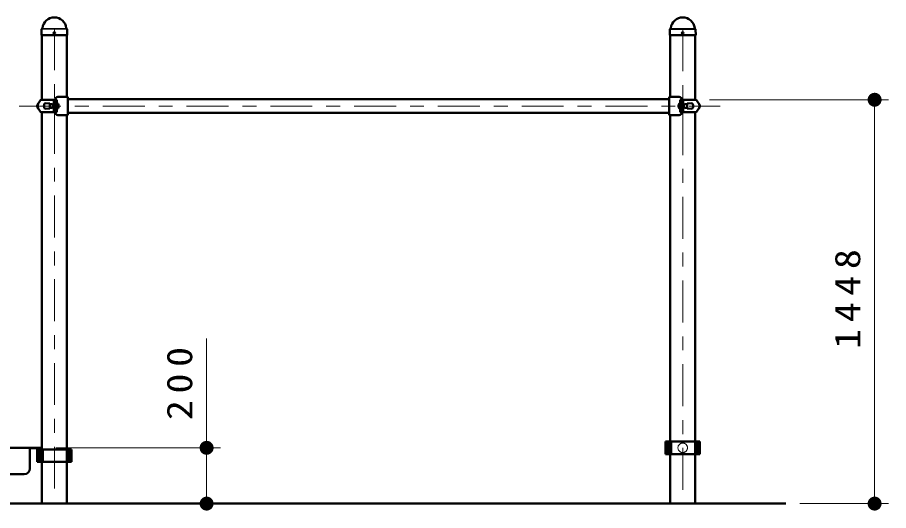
# Model space of a CAD drawing. Units: millimetres on the paper, scale 1:50. Extents: x -385 to 0, y -594 to 267.
# Drawn here: x -250.2 to -187.8, y -129.5 to -94.2 of the extents above; entities that cross this region are included whole.
import ezdxf

# ---------------------------------------------------------------- set-up
doc = ezdxf.new("R2010")
doc.units = ezdxf.units.MM
doc.linetypes.add('USER1', pattern=[4.5, 2.5, -2])
doc.linetypes.add('USER2', pattern=[6, 3, -1, 1, -1])
doc.layers.add('LY_1', color=140, linetype='Continuous', lineweight=50)
doc.styles.add('ＭＳ ゴシック', font='')
doc.styles.get('ＭＳ ゴシック').set_extended_font_data('MS Gothic')

# ---------------------------------------------------------------- blocks, each defined once
blk = doc.blocks.new('filled_dot')
at = {"color": 0, "linetype": 'Continuous', "lineweight": -2, "const_width": 1.25}
blk.add_lwpolyline([(-0.625, 0, 1), (0.625, 0, 1)], format="xyb", close=True, dxfattribs=at)

msp = doc.modelspace()

# ---------------------------------------------------------------- linework, layer by layer
at = {"layer": 'LY_1'}
for p, q in [((-248.456, -95.441), (-248.448, -95.044)), ((-248.456, -95.441), (-248.448, -95.044)), ((-248.456, -95.441), (-248.447, -95.451)), ((-248.456, -95.441), (-248.447, -95.451)), ((-246.608, -95.451), (-248.447, -95.451)), ((-246.608, -95.451), (-248.447, -95.451)), ((-248.423, -94.987), (-248.401, -94.965)), ((-248.423, -94.987), (-248.401, -94.965)), ((-248.418, -100.071), (-248.418, -95.441)), ((-246.631, -94.987), (-246.653, -94.965)), ((-246.631, -94.987), (-246.653, -94.965)), ((-246.636, -99.871), (-246.636, -95.441)), ((-246.608, -95.451), (-246.598, -95.441)), ((-246.608, -95.451), (-246.598, -95.441)), ((-246.598, -95.441), (-246.606, -95.044)), ((-246.598, -95.441), (-246.606, -95.044)), ((-203.456, -95.441), (-203.448, -95.044)), ((-203.446, -95.451), (-203.456, -95.441)), ((-203.446, -95.451), (-201.608, -95.451)), ((-203.423, -94.987), (-203.401, -94.965)), ((-203.418, -99.871), (-203.418, -95.441)), ((-201.631, -94.987), (-201.653, -94.965)), ((-201.636, -100.071), (-201.636, -95.441)), ((-201.598, -95.441), (-201.608, -95.451)), ((-201.598, -95.441), (-201.606, -95.044)), ((-248.662, -100.321), (-248.667, -100.321)), ((-248.449, -100.071), (-247.597, -100.071)), ((-247.851, -100.338), (-248.192, -100.32)), ((-247.851, -100.338), (-247.851, -100.705)), ((-247.557, -100.111), (-247.557, -100.931)), ((-247.356, -100.071), (-247.476, -100.071)), ((-247.476, -100.071), (-247.476, -100.971)), ((-247.356, -100.071), (-247.356, -100.971)), ((-247.356, -100.341), (-247.356, -100.701)), ((-247.356, -100.341), (-247.336, -100.341)), ((-246.552, -99.871), (-247.276, -99.871)), ((-247.236, -100.441), (-247.236, -100.601)), ((-246.552, -99.871), (-246.552, -101.171)), ((-246.552, -100.035), (-203.502, -100.035)), ((-203.502, -99.871), (-202.778, -99.871)), ((-203.502, -99.871), (-203.502, -101.171)), ((-202.818, -100.441), (-202.818, -100.601)), ((-202.698, -100.341), (-202.718, -100.341)), ((-202.698, -100.071), (-202.578, -100.071)), ((-202.698, -100.071), (-202.698, -100.971)), ((-202.698, -100.341), (-202.698, -100.701)), ((-202.578, -100.071), (-202.578, -100.971)), ((-202.497, -100.111), (-202.497, -100.931)), ((-201.605, -100.071), (-202.457, -100.071)), ((-202.204, -100.338), (-201.863, -100.32)), ((-202.204, -100.338), (-202.204, -100.705)), ((-201.393, -100.321), (-201.387, -100.321)), ((-248.662, -100.721), (-248.667, -100.721)), ((-248.447, -100.971), (-247.597, -100.971)), ((-248.418, -129.021), (-248.418, -100.971)), ((-247.851, -100.705), (-248.192, -100.723)), ((-247.356, -100.971), (-247.476, -100.971)), ((-247.356, -100.701), (-247.336, -100.701)), ((-246.552, -101.007), (-203.502, -101.007)), ((-202.698, -100.701), (-202.718, -100.701)), ((-202.698, -100.971), (-202.578, -100.971)), ((-201.607, -100.971), (-202.457, -100.971)), ((-202.204, -100.705), (-201.863, -100.723)), ((-201.636, -129.021), (-201.636, -100.971)), ((-201.393, -100.721), (-201.387, -100.721)), ((-246.552, -101.171), (-247.276, -101.171)), ((-246.636, -129.021), (-246.636, -101.171)), ((-203.502, -101.171), (-202.778, -101.171)), ((-203.418, -129.021), (-203.418, -101.171)), ((-203.763, -124.571), (-203.763, -125.471)), ((-203.763, -124.571), (-201.291, -124.571)), ((-203.608, -124.571), (-203.608, -125.471)), ((-203.549, -124.571), (-203.549, -125.471)), ((-203.362, -124.571), (-203.362, -125.471)), ((-201.457, -124.571), (-201.457, -125.471)), ((-201.291, -124.571), (-201.291, -125.471)), ((-249.337, -125.011), (-260.717, -125.011)), ((-248.418, -125.011), (-249.277, -125.011)), ((-248.418, -125.057), (-249.277, -125.057)), ((-249.277, -125.071), (-249.277, -126.511)), ((-248.763, -125.131), (-248.763, -126.031)), ((-248.763, -125.131), (-246.291, -125.131)), ((-248.608, -125.131), (-248.608, -126.031)), ((-248.549, -125.131), (-248.549, -126.031)), ((-248.362, -125.131), (-248.362, -126.031)), ((-246.457, -125.131), (-246.457, -126.031)), ((-246.291, -125.131), (-246.291, -126.031)), ((-203.763, -125.471), (-201.291, -125.471)), ((-248.763, -126.031), (-246.291, -126.031)), ((-249.677, -126.911), (-255.027, -126.911))]:
    msp.add_line(p, q, dxfattribs=at)
at = {"layer": 'LY_1', "color": 7, "lineweight": 13}
for p, q in [((-246.634, -95.021), (-248.421, -95.021)), ((-246.634, -95.021), (-248.421, -95.021)), ((-246.67, -94.951), (-248.381, -94.951)), ((-246.67, -94.951), (-248.381, -94.951)), ((-203.421, -95.021), (-201.634, -95.021)), ((-203.384, -94.951), (-201.673, -94.951)), ((-200.605, -100.071), (-187.783, -100.071)), ((-188.783, -100.071), (-188.783, -129.021)), ((-236.623, -117.175), (-236.623, -129.021)), ((-247.418, -125.021), (-235.623, -125.021)), ((-194.144, -129.021), (-187.783, -129.021))]:
    msp.add_line(p, q, dxfattribs=at)
at = {"layer": 'LY_1', "color": 7, "linetype": 'USER2', "lineweight": 13}
for p, q in [((-247.527, -94.941), (-247.527, -129.031)), ((-202.527, -95.031), (-202.527, -129.031)), ((-250.056, -100.521), (-199.855, -100.521))]:
    msp.add_line(p, q, dxfattribs=at)
at = {"layer": 'LY_1', "color": 7, "linetype": 'USER1', "lineweight": 13}
for p, q in [((-201.636, -95.031), (-203.418, -95.031)), ((-247.856, -100.621), (-247.856, -100.421)), ((-247.856, -100.421), (-247.356, -100.421)), ((-247.687, -100.346), (-247.851, -100.338)), ((-247.837, -100.351), (-247.837, -100.691)), ((-247.677, -100.351), (-247.837, -100.351)), ((-247.677, -100.356), (-247.677, -100.686)), ((-247.557, -100.401), (-247.677, -100.401)), ((-247.356, -100.401), (-247.476, -100.401)), ((-202.698, -100.401), (-202.578, -100.401)), ((-202.198, -100.421), (-202.698, -100.421)), ((-202.497, -100.401), (-202.377, -100.401)), ((-202.377, -100.351), (-202.217, -100.351)), ((-202.377, -100.356), (-202.377, -100.686)), ((-202.368, -100.346), (-202.204, -100.338)), ((-202.217, -100.351), (-202.217, -100.691)), ((-202.198, -100.621), (-202.198, -100.421)), ((-247.856, -100.621), (-247.356, -100.621)), ((-247.687, -100.696), (-247.851, -100.705)), ((-247.677, -100.691), (-247.837, -100.691)), ((-247.557, -100.641), (-247.677, -100.641)), ((-247.356, -100.641), (-247.476, -100.641)), ((-202.198, -100.621), (-202.698, -100.621)), ((-202.698, -100.641), (-202.578, -100.641)), ((-202.497, -100.641), (-202.377, -100.641)), ((-202.377, -100.691), (-202.217, -100.691)), ((-202.368, -100.696), (-202.204, -100.705))]:
    msp.add_line(p, q, dxfattribs=at)
at = {"layer": 'LY_1', "color": 7}
msp.add_line((-353.694, -129.021), (-195.144, -129.021), dxfattribs=at)
at = {"layer": 'LY_1'}
for centre in [(-247.527, -95.291), (-247.527, -95.291), (-202.527, -95.291)]:
    msp.add_circle(centre, 0.06, dxfattribs=at)
at = {"layer": 'LY_1', "color": 7, "linetype": 'USER1', "lineweight": 13}
msp.add_circle((-202.527, -125.021), 0.34, dxfattribs=at)
at = {"layer": 'LY_1'}
for centre, radius, start, end in [((-247.527, -95.031), 0.864, 90, 173.3676), ((-247.527, -95.031), 0.864, 90, 173.3676), ((-247.527, -95.031), 0.864, 6.6324, 90), ((-247.527, -95.031), 0.864, 6.6324, 90), ((-202.527, -95.031), 0.864, 90, 173.3676), ((-202.527, -95.031), 0.864, 6.6324, 90), ((-248.364, -95.046), 0.084, 135, 178.99605), ((-248.364, -95.046), 0.084, 135, 178.99605), ((-248.441, -94.925), 0.056, 315, 353.3676), ((-248.441, -94.925), 0.056, 315, 353.3676), ((-246.613, -94.925), 0.056, 186.6324, 225), ((-246.613, -94.925), 0.056, 186.6324, 225), ((-246.69, -95.046), 0.084, 1.00395, 45), ((-246.69, -95.046), 0.084, 1.00395, 45), ((-203.364, -95.046), 0.084, 135, 178.99605), ((-203.441, -94.925), 0.056, 315, 353.3676), ((-201.613, -94.925), 0.056, 186.6324, 225), ((-201.69, -95.046), 0.084, 1.00395, 45), ((-248.427, -100.521), 0.32, 143.1301, 216.8699), ((-248.427, -100.521), 0.3, 154.44159, 205.55841), ((-247.435, -100.996), 1.4, 140.22094, 154.44159), ((-248.667, -100.341), 0.02, 90, 143.1301), ((-248.449, -100.151), 0.08, 90, 140.22094), ((-247.996, -100.521), 0.278, 154.69944, 205.30056), ((-246.982, -101.001), 1.4, 151.38495, 154.69944), ((-248.193, -100.34), 0.02, 87, 151.38495), ((-247.597, -100.111), 0.04, 0, 90), ((-247.276, -100.071), 0.2, 90, 180), ((-247.336, -100.441), 0.1, 0, 90), ((-202.718, -100.441), 0.1, 90, 180), ((-202.778, -100.071), 0.2, 0, 90), ((-202.457, -100.111), 0.04, 90, 180), ((-201.861, -100.34), 0.02, 28.61505, 93), ((-203.073, -101.001), 1.4, 25.30055, 28.61505), ((-202.058, -100.521), 0.278, 334.69945, 25.30055), ((-201.605, -100.151), 0.08, 39.77906, 90), ((-202.62, -100.996), 1.4, 25.55841, 39.77906), ((-201.387, -100.341), 0.02, 36.8699, 90), ((-201.627, -100.521), 0.32, 323.1301, 36.8699), ((-201.627, -100.521), 0.3, 334.44159, 25.55841), ((-247.435, -100.047), 1.4, 205.55841, 219.77906), ((-248.667, -100.701), 0.02, 216.8699, 270), ((-248.449, -100.891), 0.08, 219.77906, 270), ((-246.982, -100.042), 1.4, 205.30056, 208.61505), ((-248.193, -100.703), 0.02, 208.61505, 273), ((-247.597, -100.931), 0.04, 270, 0), ((-247.276, -100.971), 0.2, 180, 270), ((-247.336, -100.601), 0.1, 270, 0), ((-202.718, -100.601), 0.1, 180, 270), ((-202.778, -100.971), 0.2, 270, 0), ((-202.457, -100.931), 0.04, 180, 270), ((-201.861, -100.703), 0.02, 267, 331.38495), ((-203.073, -100.042), 1.4, 331.38495, 334.69945), ((-201.605, -100.891), 0.08, 270, 320.22094), ((-202.62, -100.047), 1.4, 320.22094, 334.44159), ((-201.387, -100.701), 0.02, 270, 323.1301), ((-249.337, -125.071), 0.06, 0, 90), ((-249.677, -126.511), 0.4, 270, 0)]:
    msp.add_arc(centre, radius, start, end, dxfattribs=at)
at = {"layer": 'LY_1', "color": 7, "linetype": 'USER1', "lineweight": 13}
for centre, radius, start, end in [((-248.447, -100.091), 0.02, 0, 91.98888), ((-247.687, -100.356), 0.01, 0, 88), ((-247.687, -100.356), 0.01, 0, 88), ((-202.367, -100.356), 0.01, 92, 180), ((-202.367, -100.356), 0.01, 92, 180), ((-201.607, -100.091), 0.02, 88.01112, 180), ((-248.447, -100.951), 0.02, 270, 0), ((-247.687, -100.686), 0.01, 272, 0), ((-247.687, -100.686), 0.01, 273, 0), ((-202.367, -100.686), 0.01, 180, 267), ((-202.367, -100.686), 0.01, 180, 268), ((-201.607, -100.951), 0.02, 180, 270)]:
    msp.add_arc(centre, radius, start, end, dxfattribs=at)

# ---------------------------------------------------------------- block references
at = {"layer": 'LY_1', "color": 7, "lineweight": 13, "xscale": 0.4, "yscale": 0.4}
for p, rotation in [((-188.783, -100.071), 270), ((-236.623, -125.021), 270), ((-236.623, -129.021), 90), ((-188.783, -129.021), 90)]:
    msp.add_blockref('filled_dot', p, dxfattribs=dict(at, rotation=rotation))

# ---------------------------------------------------------------- texts
at = {"layer": 'LY_1', "color": 7, "char_height": 1.833, "attachment_point": 8, "rotation": 90, "style": 'ＭＳ ゴシック'}
for s, insert in [('\\T1.33;\\W1.15;1448', (-189.783, -114.118)), ('\\T1.33;\\W1.15;200', (-237.623, -120.175))]:
    msp.add_mtext(s, dxfattribs=dict(at, insert=insert))

doc.saveas('drawing.dxf')
